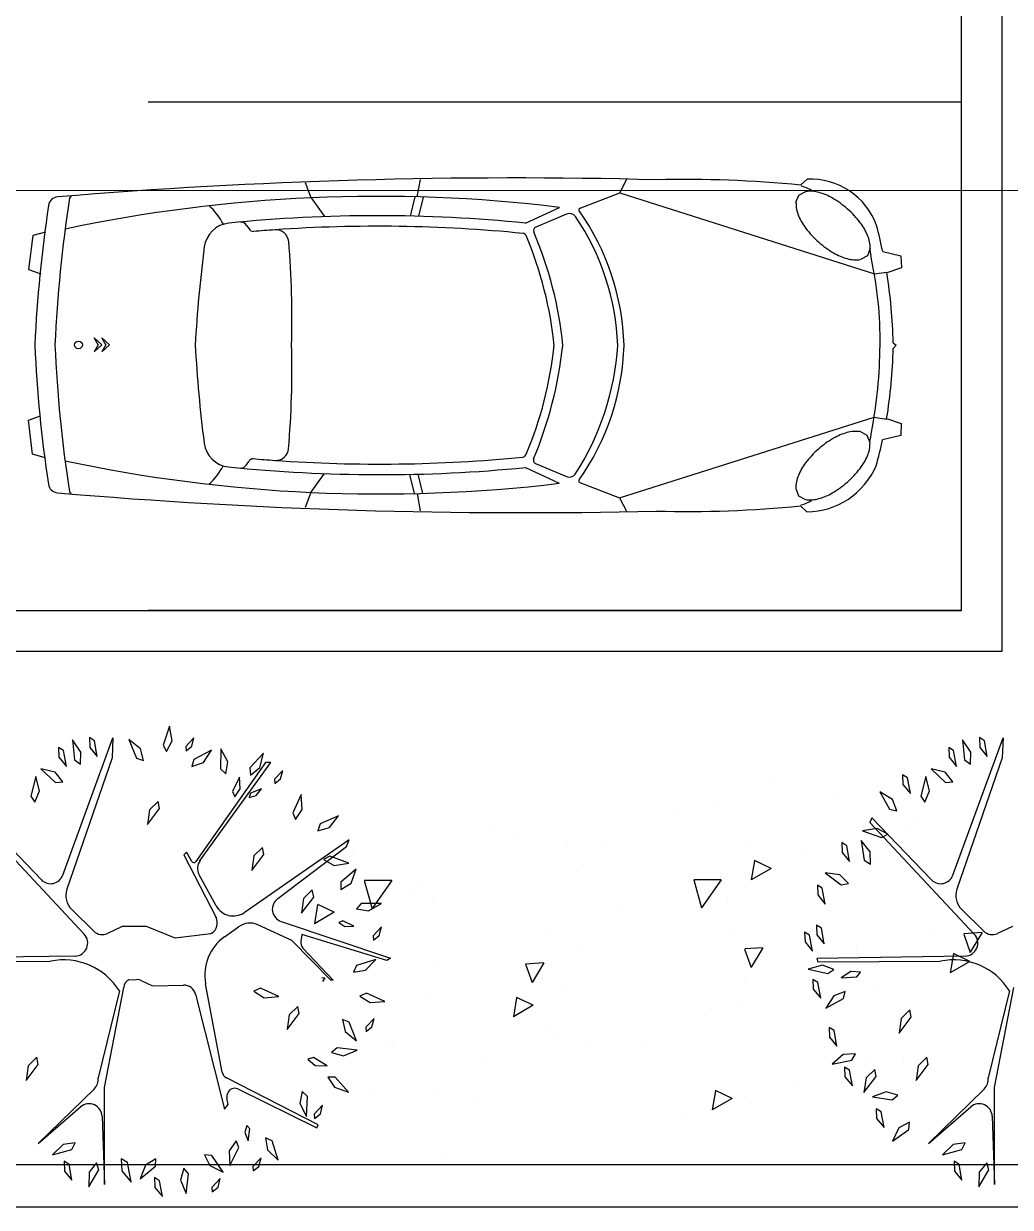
# Model space of a CAD drawing. Header units: inches. Extents: x -7543 to -822, y 102837 to 190349.
# Drawn here: x -837.08298 to -837.05872, y 102837.02408 to 102837.05319 of the extents above; entities that cross this region are included whole.
import ezdxf

# ---------------------------------------------------------------- set-up
doc = ezdxf.new("R2010")
doc.units = ezdxf.units.IN
doc.header["$MEASUREMENT"] = 0
doc.linetypes.add('DASHED2', pattern=[9.524999999999999, 6.35, -3.175])
doc.layers.get('0').update_dxf_attribs({"lineweight": 25})
for name, color, linetype, lineweight in [('ARABA', 7, 'Continuous', 25), ('ARSA', 7, 'Continuous', 30), ('BİTKİ', 96, 'Continuous', 25), ('ÇEKME MESAFESİ', 7, 'Continuous', 20)]:
    doc.layers.add(name, color=color, linetype=linetype, lineweight=lineweight)

msp = doc.modelspace()

# ---------------------------------------------------------------- linework, layer by layer
for p, q in [((-837.0499135978317, 102837.0251298809), (-837.0872595602032, 102837.0251244559)), ((-837.0499135978317, 102837.0251298809), (-837.0599172911761, 102837.0251284278)), ((-837.0489172911762, 102837.0240814308), (-837.0872595602032, 102837.0240892625)), ((-837.0489172911762, 102837.0240814308), (-837.0599172911761, 102837.0240836777))]:
    msp.add_line(p, q)
at = {"layer": 'ARABA'}
for p, q in [((-837.0759119929896, 102837.048905219), (-837.076051888043, 102837.0492742886)), ((-837.0733022680827, 102837.0489284015), (-837.0732218706495, 102837.0493523348)), ((-837.0683200817847, 102837.0490274853), (-837.0681458410411, 102837.0493657488)), ((-837.0638754555494, 102837.0492160127), (-837.0637121757256, 102837.0493620199)), ((-837.0692986422966, 102837.0486535155), (-837.0683200817847, 102837.0490274853)), ((-837.0683200817847, 102837.0490274853), (-837.0620599987573, 102837.0470342804)), ((-837.0639895896977, 102837.0487885953), (-837.0639200760517, 102837.0489689426)), ((-837.0639200760517, 102837.0489689426), (-837.0637496013023, 102837.0490600231)), ((-837.0759119929896, 102837.048905219), (-837.0755820996483, 102837.0484423323)), ((-837.0733662447001, 102837.0489300301), (-837.0734793388422, 102837.0484568589)), ((-837.0731610691828, 102837.0489244162), (-837.0732740299914, 102837.0484518029)), ((-837.0706379116253, 102837.0482841539), (-837.069806470413, 102837.0486706735)), ((-837.0696304616571, 102837.0485043607), (-837.0703882050187, 102837.0481850317)), ((-837.0774992088624, 102837.0482285602), (-837.0774375194642, 102837.0481442018)), ((-837.0827587380296, 102837.0479789535), (-837.082859739096, 102837.0471418303)), ((-837.0824471682985, 102837.0480650058), (-837.0827587380296, 102837.0479789535)), ((-837.0621649443242, 102837.0476589165), (-837.0622344579702, 102837.0474785692)), ((-837.0618572488236, 102837.0475891863), (-837.0614074537532, 102837.0474808204)), ((-837.0622344579702, 102837.0474785692), (-837.0624049327196, 102837.0473874887)), ((-837.0614074537532, 102837.0474808204), (-837.0613957699923, 102837.0471860523)), ((-837.082859739096, 102837.0471418303), (-837.0825627327656, 102837.0470359798)), ((-837.0620599987573, 102837.0470342804), (-837.061760364486, 102837.0470795753)), ((-837.0613957699923, 102837.0471860523), (-837.0617573571899, 102837.0470615179)), ((-837.0811485657019, 102837.0452879581), (-837.0812445456202, 102837.0451155465)), ((-837.0812445456202, 102837.0451155465), (-837.0810556466411, 102837.0452878773)), ((-837.0811485657019, 102837.0452879581), (-837.0812442453407, 102837.0454605366)), ((-837.0812442453407, 102837.0454605366), (-837.0810556466411, 102837.0452878773)), ((-837.080960128224, 102837.0452877941), (-837.0810561081422, 102837.0451153825)), ((-837.0810561081422, 102837.0451153825), (-837.0808672091631, 102837.0452877133)), ((-837.0810558078629, 102837.0454603726), (-837.0808672091631, 102837.0452877133)), ((-837.080960128224, 102837.0452877941), (-837.0810558078629, 102837.0454603726)), ((-837.0615276190999, 102837.0452809662), (-837.0616010220471, 102837.0452001475)), ((-837.0616008988046, 102837.0453417403), (-837.0615276190999, 102837.0452809662)), ((-837.0828629637214, 102837.0434370676), (-837.0825657735768, 102837.0435424009)), ((-837.0827634200713, 102837.0425997698), (-837.0828629637214, 102837.0434370676)), ((-837.0683266109863, 102837.0415261048), (-837.0620630676756, 102837.0435084092)), ((-837.0620630676756, 102837.0435084092), (-837.0617635127076, 102837.0434625927)), ((-837.0617604739818, 102837.0434806449), (-837.0613991041213, 102837.0433554813)), ((-837.0622383000416, 102837.0430644248), (-837.0624086159798, 102837.0431558019)), ((-837.0613991041213, 102837.0433554813), (-837.0614113009965, 102837.0430607339)), ((-837.0621691004493, 102837.0428839567), (-837.0622383000416, 102837.0430644248)), ((-837.0614113009965, 102837.0430607339), (-837.0618612840285, 102837.0429531512)), ((-837.0824520006119, 102837.0425131753), (-837.0827634200713, 102837.0425997698)), ((-837.0775043333881, 102837.0423410078), (-837.0774424972324, 102837.0424252586)), ((-837.0706431433247, 102837.04227347), (-837.069812376225, 102837.0418855037)), ((-837.0703932645447, 102837.0423721574), (-837.0696360782187, 102837.0420515098)), ((-837.0759182978471, 102837.0416615869), (-837.075587599213, 102837.0421238987)), ((-837.0733725966059, 102837.0416323443), (-837.0734848668808, 102837.0421057116)), ((-837.0731674116269, 102837.041637601), (-837.0732795495397, 102837.0421104102)), ((-837.0693045190093, 102837.0419017776), (-837.0683266109863, 102837.0415261048)), ((-837.0639957096015, 102837.041757456), (-837.0639265100092, 102837.0415769879)), ((-837.0759182978471, 102837.0416615869), (-837.0760588351643, 102837.0412927615)), ((-837.0733086172504, 102837.0416338615), (-837.0732289579216, 102837.0412097889)), ((-837.0683266109863, 102837.0415261048), (-837.0681529593553, 102837.0411875386)), ((-837.0639265100092, 102837.0415769879), (-837.0637561940708, 102837.0414856108)), ((-837.0637192942664, 102837.0411835494), (-837.0638823196737, 102837.0413298406))]:
    msp.add_line(p, q, dxfattribs=at)
msp.add_circle((-837.0816329649303, 102837.0452883798), 9.516933016280116e-05, dxfattribs=at)
for centre, radius, start, end in [((-837.0709249713964, 102836.9147166043), 0.1346778217065112, 88.50353499305353, 94.77868026440544), ((-837.0666844870356, 102837.0214827873), 0.02787512234649169, 84.21637331901054, 91.4893556722723), ((-837.0636287839136, 102837.0476384134), 0.001725622655817059, 19.98627647962871, 92.76993383345669), ((-837.0640408159941, 102837.048410096), 0.0008022095819433602, 54.69856617229077, 77.06730107819713), ((-837.0636411696496, 102837.0482592204), 0.0008081103728581736, 74.1475756032892, 97.71116324215902), ((-837.0638109053176, 102837.0476614754), 0.001429487338979481, 59.75736339783157, 74.1475756032892), ((-837.049848382436, 102837.0437758365), 0.03289348628269776, 171.3608213021042, 177.3610327960162), ((-837.0821239640193, 102837.0486796364), 0.0002475000000000178, 94.77868026440544, 171.3608213021042), ((-837.0493745068601, 102837.0438152367), 0.03287098628269776, 171.1130065765382, 177.4304974133528), ((-837.0742779278554, 102837.0118574609), 0.03708377749313329, 83.07458537809399, 101.9559321021721), ((-837.0818064158813, 102837.0488863956), 4.500000000000325e-05, 94.63665673820321, 171.1130065765382), ((-837.0794161364587, 102837.0475817454), 0.001504416704342197, 26.58009485086944, 48.53989165634116), ((-837.0631815354833, 102837.0487790684), 0.0008081103728582817, 179.3245205821742, 202.8881082095201), ((-837.064268716097, 102837.0468762224), 0.002338449916873962, 48.51784201597437, 59.75736339783157), ((-837.0742779278554, 102837.0118574609), 0.03660810952395879, 84.2935386139196, 95.73605670692321), ((-837.0695578797547, 102837.0483310098), 0.0001879325846120561, 38.51074873754852, 112.7190307254679), ((-837.0744671222802, 102837.0450366874), 0.006099458766035505, 2.256455821928206, 34.00642235299818), ((-837.0692825780682, 102837.0486114805), 4.500000000000325e-05, 110.9150178839952, 215.3016942081829), ((-837.0742136069599, 102837.0451198985), 0.005997035299229743, 1.539028687599499, 35.30169420818282), ((-837.0626090819186, 102837.0490207423), 0.001429487338978935, 202.8881082095201, 217.2783205349739), ((-837.064268716097, 102837.0468762224), 0.002338449916874447, 37.27832053497387, 48.51784201597437), ((-837.0778692957924, 102837.0476106486), 0.0006750000000000486, 95.73605670692321, 172.5952286297687), ((-837.0776382534837, 102837.0481512489), 0.0001590925837970269, 29.07485639411916, 96.20366724363184), ((-837.0773330228234, 102837.0481936514), 0.0001156062740481113, 205.3243128958744, 271.4351238625904), ((-837.0742779278554, 102837.0118574609), 0.03634879210177027, 93.9785436015358, 94.81675672724043), ((-837.0742779278554, 102837.0118574609), 0.03634879210177027, 84.35467574233797, 93.9785436015358), ((-837.0767780567195, 102837.0478044152), 0.0003150000000000227, 4.820345773922266, 93.9785436015358), ((-837.0703533004521, 102837.0481020759), 8.999999999999511e-05, 112.8194507872947, 203.0508813778281), ((-837.0618858179249, 102837.0495712894), 0.00233844991687442, 217.2783205349739, 228.5178420159744), ((-837.0635454521033, 102837.0474267695), 0.001429487338979377, 22.8881082095201, 37.27832053497387), ((-837.0772319445075, 102837.0443212694), 0.01571815980535179, 11.99973014166743, 14.39249525155368), ((-837.0993330076599, 102837.045902357), 0.02295000910663005, 358.4555999321449, 4.820345773922266), ((-837.0707111449951, 102837.047940394), 9.00000000000065e-05, 22.99705659258548, 84.35467574233797), ((-837.0791963268819, 102837.0443391624), 0.009307764416513006, 5.659434421265674, 22.99705659258548), ((-837.0791963268819, 102837.0443391624), 0.009520339965595407, 5.659434421265674, 23.05088137782804), ((-837.0618858179249, 102837.0495712894), 0.002338449916875222, 228.5178420159744, 239.7573633978316), ((-837.0629729985386, 102837.0476684434), 0.0008081103728582803, 359.3245205821742, 22.8881082095201), ((-837.0457058946769, 102837.0434306284), 0.0331088856808504, 172.5952286297687, 176.787754205311), ((-837.0623436287043, 102837.0487860364), 0.001429487338979481, 239.7573633978316, 254.1475756032892), ((-837.0659429779034, 102837.0469290544), 0.003839834011841622, 7.027806061070478, 10.74130295907051), ((-837.0625133643723, 102837.0481882914), 0.0008081103728581384, 254.1475756032892, 277.711163242159), ((-837.0712635159313, 102837.0454306015), 0.00934123979025764, 359.1344619670786, 12.16376163707331), ((-837.073353773567, 102837.0451395173), 0.01175461438551221, 0.9857490633661142, 9.410706321336349), ((-837.0498457975623, 102837.0467455902), 0.03289348628269776, 182.5392269054626, 188.5394383290104), ((-837.0493719912922, 102837.0467053652), 0.03287098628269776, 182.4697622578816, 188.7872531546015), ((-837.0457027151422, 102837.0470835865), 0.0331088856808504, 183.1125054543978, 187.3050309513553), ((-837.0993340496518, 102837.0447052156), 0.02295000910663005, 355.0799136869774, 1.444659704392937), ((-837.0791946781775, 102837.046233354), 0.009307764416513006, 336.9032027476644, 354.2408254480313), ((-837.0798214590682, 102837.0463949243), 0.01016064157060423, 337.4012124288224, 353.6889910388043), ((-837.0749932156954, 102837.0457010262), 0.006634397414581841, 327.2035046582994, 356.3341359463209), ((-837.0742133249097, 102837.0454439452), 0.005997035299229743, 324.5985654509029, 358.3612311148661), ((-837.0734749681108, 102837.0453495349), 0.01155178216233349, 348.9929385439102, 359.7021992430366), ((-837.0733535269718, 102837.0454228297), 0.01175461438551221, 350.4895530142929, 358.914510284563), ((-837.0625184415046, 102837.0423551892), 0.0008081103728581736, 82.18909630289032, 105.7526838493871), ((-837.0659458577611, 102837.0436203945), 0.003839834011841622, 349.1589564557189, 352.8724532744553), ((-837.0778733440977, 102837.0429595626), 0.0006750000000000486, 187.3050309513553, 264.164202807315), ((-837.0618933035292, 102837.0409711008), 0.002338449916873962, 120.1428961799498, 131.382417620058), ((-837.0623497466476, 102837.0417571495), 0.001429487338979481, 105.7526838493871, 120.1428961799498), ((-837.0629771700237, 102837.0428758365), 0.0008081103728582942, 337.0121513966113, 0.5757391073838146), ((-837.0733535269718, 102837.0454228297), 0.01175461438551208, 344.6837771167926, 347.8716182100825), ((-837.0767824439869, 102837.0427638967), 0.0003150000000000227, 265.9217159262098, 355.0799136869774), ((-837.0707157781667, 102837.0426173569), 9.00000000000065e-05, 275.5455837948831, 336.9032027476644), ((-837.0618933035292, 102837.0409711008), 0.002338449916875539, 131.382417620058, 142.6219391879397), ((-837.0635492020156, 102837.0431185065), 0.001429487338978935, 322.6219391879397, 337.0121513966113), ((-837.074219742499, 102837.0787064444), 0.03708377749313329, 257.944327371003, 276.8256741435233), ((-837.0794201321056, 102837.0429911585), 0.001504416704342197, 311.3603679708011, 333.3201649047136), ((-837.074219742499, 102837.0787064444), 0.03660810952395879, 264.164202807315, 275.6067209276572), ((-837.0776432432151, 102837.042418561), 0.0001590925837970269, 263.6965922636335, 330.8254031226618), ((-837.0773380868318, 102837.0423756272), 0.0001156062740481113, 88.46513567104834, 154.5759464327469), ((-837.074219742499, 102837.0787064444), 0.03634879210177027, 265.0835028175742, 265.9217159262098), ((-837.074219742499, 102837.0787064444), 0.03634879210177027, 265.9217159262098, 275.5455837948831), ((-837.0703582156214, 102837.0424550523), 8.999999999998302e-05, 156.8493783125134, 247.0808087944125), ((-837.0626156080352, 102837.0415229062), 0.001429487338978935, 142.6219391879397, 157.0121513966112), ((-837.0637441502481, 102837.0430662328), 0.00188284750703903, 270.7563991308401, 336.5810888020508), ((-837.0695631946573, 102837.042224734), 0.0001879325846121472, 247.1812287715399, 321.3895105218048), ((-837.0631876400271, 102837.0417655762), 0.0008081103728580048, 157.0121513966112, 180.5757391073838), ((-837.0642715065215, 102837.0436703119), 0.002338449916875351, 311.382417620058, 322.6219391879397), ((-837.0821298667704, 102837.041897983), 0.0002475000000000178, 188.5394383290104, 265.1215792655791), ((-837.0692883816307, 102837.0419437846), 4.500000000000325e-05, 144.598565450903, 248.9852416381397), ((-837.0642715065215, 102837.0436703119), 0.002338449916874106, 300.1428961799498, 311.382417620058), ((-837.0706976884428, 102837.1758413169), 0.1346778217065112, 265.1215792655791, 271.3967245374482), ((-837.0818126790397, 102837.0416906714), 4.500000000000325e-05, 188.7872531546015, 265.2636027946239), ((-837.0640462769292, 102837.0421360439), 0.0008022095819433602, 282.8329585001655, 305.2016934609207), ((-837.0636463685462, 102837.0422862235), 0.0008081103728581736, 262.1890963028903, 285.7526838493871), ((-837.0638150634032, 102837.0428842632), 0.00142948733897937, 285.7526838493871, 300.1428961799498), ((-837.0666430689407, 102837.0690679138), 0.02787512234649394, 268.4109038553098, 275.6838862044239)]:
    msp.add_arc(centre, radius, start, end, dxfattribs=at)
at = {"layer": 'ARSA', "color": 40}
for p, q in [((-837.0589172911762, 102837.0377580246), (-837.0589172911762, 102837.213868659)), ((-837.0599172911761, 102837.0387580246), (-837.0599172911761, 102837.212868659)), ((-837.0599172911761, 102837.0512580246), (-837.0799172911762, 102837.0512580246)), ((-837.0872595602032, 102837.0387580246), (-837.0599172911761, 102837.0387580246)), ((-837.0599172911761, 102837.0387580246), (-837.0799172911762, 102837.0387580246)), ((-837.0862595602032, 102837.0377580246), (-837.0589172911762, 102837.0377580246))]:
    msp.add_line(p, q, dxfattribs=at)
at = {"layer": 'BİTKİ', "color": 11}
for p, q in [((-837.0820197083436, 102837.0322509969), (-837.080785747034, 102837.0356293406)), ((-837.080785747034, 102837.0356293406), (-837.0808048684262, 102837.0351323768)), ((-837.0601326585786, 102837.0322509969), (-837.058898697269, 102837.0356293406)), ((-837.058898697269, 102837.0356293406), (-837.0589178186611, 102837.0351323768)), ((-837.0808048684262, 102837.0351323768), (-837.0819184238865, 102837.0319013026)), ((-837.077037949525, 102837.0350176927), (-837.0787508944013, 102837.0325816676)), ((-837.0786534186668, 102837.0325939946), (-837.07690409978, 102837.0350176927)), ((-837.07690409978, 102837.0350176927), (-837.077037949525, 102837.0350176927)), ((-837.0589178186611, 102837.0351323768), (-837.0600313741213, 102837.0319013026)), ((-837.0840591817457, 102837.0335465369), (-837.081494594618, 102837.0307996239)), ((-837.0825447458483, 102837.0321315248), (-837.0840146401735, 102837.0336578477)), ((-837.0621275904084, 102837.0336578477), (-837.0621721319806, 102837.0335465369)), ((-837.0621721319806, 102837.0335465369), (-837.059607544853, 102837.0307996239)), ((-837.0606576960831, 102837.0321315248), (-837.0621275904084, 102837.0336578477)), ((-837.0749756017235, 102837.0331163598), (-837.0775606796537, 102837.0313271982)), ((-837.076732751328, 102837.0316722047), (-837.0750457889692, 102837.0329573758)), ((-837.0750457889692, 102837.0329573758), (-837.0749756017235, 102837.0331163598)), ((-837.0789751304512, 102837.0328181827), (-837.079041943422, 102837.0327513964)), ((-837.079041943422, 102837.0327513964), (-837.0782512938837, 102837.0312092652)), ((-837.078848885975, 102837.0325887366), (-837.0789751304512, 102837.0328181827)), ((-837.0782470473428, 102837.0314949102), (-837.0786683427636, 102837.0322606039)), ((-837.0812566835568, 102837.0308725354), (-837.0817997977276, 102837.0314033909)), ((-837.0593696337918, 102837.0308725354), (-837.0599127479625, 102837.0314033909)), ((-837.0805562903284, 102837.0309846409), (-837.0809215841815, 102837.030815106)), ((-837.0799635262422, 102837.0309846409), (-837.0805562903284, 102837.0309846409)), ((-837.079256033803, 102837.030697931), (-837.0799635262422, 102837.0309846409)), ((-837.0780444963756, 102837.0307327828), (-837.0776971059302, 102837.0309815706)), ((-837.0763878212622, 102837.0306405893), (-837.0772270486893, 102837.0310316384)), ((-837.0766473433625, 102837.031107666), (-837.0739589520235, 102837.0302104121)), ((-837.0586692405633, 102837.0309846409), (-837.0590345344165, 102837.030815106)), ((-837.078375678957, 102837.0308079328), (-837.079256033803, 102837.030697931)), ((-837.0783530317829, 102837.0308228407), (-837.078375678957, 102837.0308079328)), ((-837.0754317507253, 102837.0296657758), (-837.0763878212622, 102837.0306405893)), ((-837.0761392431644, 102837.0307935011), (-837.0761641606323, 102837.0306191463)), ((-837.0740545589842, 102837.03015307), (-837.0761392431644, 102837.0307935011)), ((-837.0761132060843, 102837.0304570607), (-837.0753743865489, 102837.0296657758)), ((-837.0817173988825, 102837.0302587889), (-837.0853605653023, 102837.0302040601)), ((-837.0853382951286, 102837.0301150111), (-837.0823219227226, 102837.0301324412)), ((-837.0739589520235, 102837.0302104121), (-837.0740545589842, 102837.03015307)), ((-837.0598303491173, 102837.0302587889), (-837.0634735155371, 102837.0302040601)), ((-837.0634735155371, 102837.0302040601), (-837.0634512453635, 102837.0301150111)), ((-837.0634512453635, 102837.0301150111), (-837.0604348729576, 102837.0301324412)), ((-837.0809960828126, 102837.0270280448), (-837.0805187336966, 102837.0294861577)), ((-837.0802474463983, 102837.0296681633), (-837.0803923962136, 102837.0296743507)), ((-837.0800947018389, 102837.0296630717), (-837.079810555105, 102837.0295319777)), ((-837.079810555105, 102837.0295319777), (-837.079050664955, 102837.0295463097)), ((-837.0781003059826, 102837.0274064911), (-837.078507334148, 102837.0295811428)), ((-837.0753743865489, 102837.0296657758), (-837.0754317507253, 102837.0296657758)), ((-837.0591090330474, 102837.0270280448), (-837.0586316839315, 102837.0294861577)), ((-837.0806277719062, 102837.0294022495), (-837.0811526013383, 102837.0272653835)), ((-837.0787549702441, 102837.0293205951), (-837.07803975376, 102837.0264957152)), ((-837.058740722141, 102837.0294022495), (-837.0592655515732, 102837.0272653835)), ((-837.0757376929995, 102837.0261105737), (-837.0779966232913, 102837.0272675924)), ((-837.0812463220578, 102837.0269911402), (-837.0826214034694, 102837.0256518377)), ((-837.0809960828126, 102837.0246387961), (-837.0809960828126, 102837.0270280448)), ((-837.0777015638715, 102837.0269883315), (-837.0757759357838, 102837.0260341177)), ((-837.0593592722928, 102837.0269911402), (-837.0607343537042, 102837.0256518377)), ((-837.0591090330474, 102837.0246387961), (-837.0591090330474, 102837.0270280448)), ((-837.0826214034694, 102837.0256518377), (-837.0815804602618, 102837.0265510688)), ((-837.07803975376, 102837.0264957152), (-837.0779506706156, 102837.026607026)), ((-837.0779506706156, 102837.026607026), (-837.0779822735965, 102837.026775873)), ((-837.0607343537042, 102837.0256518377), (-837.0596934104967, 102837.0265510688)), ((-837.0810507455186, 102837.0263190134), (-837.0809960828126, 102837.0246387961)), ((-837.0591636957536, 102837.0263190134), (-837.0591090330474, 102837.0246387961)), ((-837.0757759357838, 102837.0260341177), (-837.0757376929995, 102837.0261105737))]:
    msp.add_line(p, q, dxfattribs=at)
at = {"layer": 'BİTKİ'}
for p, q in [((-837.0645303676523, 102837.0344972424), (-837.0645303676523, 102837.0344972424)), ((-837.0629609735059, 102837.0341780842), (-837.0629609735059, 102837.0341780842)), ((-837.0659693408568, 102837.0340727961), (-837.0659693408568, 102837.0340727961)), ((-837.0669423288948, 102837.0337233485), (-837.0669423288948, 102837.0337233485)), ((-837.061013845583, 102837.0336411082), (-837.061013845583, 102837.0336411082)), ((-837.0714187483659, 102837.0333610338), (-837.0714187483659, 102837.0333610338)), ((-837.0709236842838, 102837.0332686129), (-837.0709236842838, 102837.0332686129)), ((-837.0612423315362, 102837.0334284878), (-837.0612423315362, 102837.0334284878)), ((-837.0696370919711, 102837.0330100899), (-837.0696370919711, 102837.0330100899)), ((-837.068734572894, 102837.0330762186), (-837.068734572894, 102837.0330762186)), ((-837.0652236869252, 102837.0329737521), (-837.0652236869252, 102837.0329737521)), ((-837.0749050396728, 102837.0328138772), (-837.0749050396728, 102837.0328138772)), ((-837.0637617815548, 102837.0328305078), (-837.0637617815548, 102837.0328305078)), ((-837.0619496248268, 102837.0327119944), (-837.0619496248268, 102837.0327119944)), ((-837.069205042314, 102837.0325190164), (-837.069205042314, 102837.0325190164)), ((-837.0650107148792, 102837.0326051271), (-837.0650905485189, 102837.0321337888)), ((-837.0646020646906, 102837.0324173482), (-837.0650895213778, 102837.0321366487)), ((-837.0646020640544, 102837.0324173491), (-837.0650096874674, 102837.0326079879)), ((-837.0746041353628, 102837.032116161), (-837.0744116501849, 102837.0314254012)), ((-837.0739279553145, 102837.0321197359), (-837.0746029538469, 102837.0321183283)), ((-837.0739279554443, 102837.0321197348), (-837.0744104682593, 102837.0314275676)), ((-837.0665041533002, 102837.0321330465), (-837.0663116681222, 102837.0314422867)), ((-837.0658279729253, 102837.0321366265), (-837.0665029714577, 102837.032135219)), ((-837.0658279730551, 102837.0321366255), (-837.0663104858702, 102837.0314444583)), ((-837.0612931455373, 102837.032349309), (-837.0612931455373, 102837.032349309)), ((-837.0760010395021, 102837.0320093259), (-837.0760010395021, 102837.0320093259)), ((-837.0733978815133, 102837.0318495633), (-837.0733978815133, 102837.0318495633)), ((-837.073186397703, 102837.0320642808), (-837.073186397703, 102837.0320642808)), ((-837.0757516768253, 102837.0315244068), (-837.0758315104652, 102837.0310530685)), ((-837.0753430252586, 102837.0313366204), (-837.0757506486716, 102837.0315272592)), ((-837.0729387781356, 102837.0316551949), (-837.0729387781356, 102837.0316551949)), ((-837.0656716483574, 102837.0315922262), (-837.0656716483574, 102837.0315922262)), ((-837.0753430258917, 102837.0313366195), (-837.0758304825788, 102837.0310559199)), ((-837.068344072691, 102837.0314787999), (-837.068344072691, 102837.0314787999)), ((-837.0701604439813, 102837.0309429974), (-837.0701604439813, 102837.0309429974)), ((-837.065497350779, 102837.0309282852), (-837.065497350779, 102837.0309282852)), ((-837.0606871058799, 102837.030948274), (-837.0606871058799, 102837.030948274)), ((-837.059262069886, 102837.0310016673), (-837.059262069886, 102837.0310016673)), ((-837.0598649022107, 102837.0308020389), (-837.0597062169627, 102837.030351093)), ((-837.0594149466162, 102837.0308357942), (-837.059863885612, 102837.0308049109)), ((-837.0594149460082, 102837.0308357932), (-837.059705199399, 102837.0303539642)), ((-837.0693393994716, 102837.0305295201), (-837.0693393994716, 102837.0305295201)), ((-837.0652521704106, 102837.0304314436), (-837.0650934851626, 102837.0299804977)), ((-837.0648022145651, 102837.0304651947), (-837.0652511535609, 102837.0304343114)), ((-837.0648022139573, 102837.0304651937), (-837.0650924673479, 102837.0299833646)), ((-837.0625034771701, 102837.0304124714), (-837.0625034771701, 102837.0304124714)), ((-837.0729083799531, 102837.030132397), (-837.0729083799531, 102837.030132397)), ((-837.0706394386106, 102837.0300608482), (-837.0704807533625, 102837.0296099024)), ((-837.070189482514, 102837.0300945951), (-837.0706384215098, 102837.0300637118)), ((-837.0701894819063, 102837.0300945941), (-837.0704797352969, 102837.0296127651)), ((-837.0616519323273, 102837.0302314245), (-837.0616519323273, 102837.0302314245)), ((-837.0601192357583, 102837.0303174576), (-837.0601990693981, 102837.0298461194)), ((-837.0597105837352, 102837.0301296826), (-837.0601980404223, 102837.0298489831)), ((-837.0597105830982, 102837.0301296835), (-837.0601182065112, 102837.0303203223)), ((-837.0755767504629, 102837.0297239955), (-837.0756456705467, 102837.0297192544)), ((-837.0755767498551, 102837.0297239945), (-837.075631996423, 102837.0296322836)), ((-837.0697015560205, 102837.0295072615), (-837.0697015560205, 102837.0295072615)), ((-837.0652514131419, 102837.0296018711), (-837.0652514131419, 102837.0296018711)), ((-837.0634662751276, 102837.0295806436), (-837.0634662751276, 102837.0295806436)), ((-837.0731001890139, 102837.0293689934), (-837.0731001890139, 102837.0293689934)), ((-837.0708601977045, 102837.0292367373), (-837.0709400313442, 102837.028765399)), ((-837.0704515443024, 102837.0290489547), (-837.0708591677154, 102837.0292395935)), ((-837.0620898645593, 102837.0294156873), (-837.0620898645593, 102837.0294156873)), ((-837.0704515449363, 102837.0290489538), (-837.0709390016234, 102837.0287682543)), ((-837.0660712199483, 102837.0289609516), (-837.0660712199483, 102837.0289609516)), ((-837.0653739558578, 102837.0291116564), (-837.0653739558578, 102837.0291116564)), ((-837.0700525753373, 102837.028506216), (-837.0700525753373, 102837.028506216)), ((-837.0740339307263, 102837.0280514803), (-837.0740339307263, 102837.0280514803)), ((-837.0739057612622, 102837.0280862377), (-837.0739057612622, 102837.0280862377)), ((-837.0698337042782, 102837.0282501632), (-837.0698337042782, 102837.0282501632)), ((-837.0690417069721, 102837.0280489502), (-837.0690417069721, 102837.0280489502)), ((-837.0676704803692, 102837.0281596198), (-837.0676704803692, 102837.0281596198)), ((-837.0716500755684, 102837.0277143606), (-837.0716500755684, 102837.0277143606)), ((-837.0621767374671, 102837.0277196372), (-837.0621767374671, 102837.0277196372)), ((-837.0613542398278, 102837.0277508547), (-837.0613542398278, 102837.0277508547)), ((-837.0639931087572, 102837.0271838346), (-837.0639931087572, 102837.0271838346)), ((-837.0743980115402, 102837.0269037603), (-837.0743980115402, 102837.0269037603)), ((-837.0728024965143, 102837.0268884236), (-837.0728024965143, 102837.0268884236)), ((-837.0659687185836, 102837.0269490678), (-837.0660485522233, 102837.0264777296)), ((-837.0655600633463, 102837.0267612891), (-837.0659676867593, 102837.0269519279)), ((-837.0718746856109, 102837.0267385961), (-837.0718746856109, 102837.0267385961)), ((-837.0655600639808, 102837.0267612882), (-837.066047520668, 102837.0264805887)), ((-837.0650762633584, 102837.0266310865), (-837.0650762633584, 102837.0266310865)), ((-837.066741044729, 102837.0263732343), (-837.066741044729, 102837.0263732343)), ((-837.0726531231696, 102837.0252580039), (-837.0726531231696, 102837.0252580039))]:
    msp.add_line(p, q, dxfattribs=at)
at = {"layer": 'BİTKİ', "color": 3}
for points in [[(-837.0794650903891, 102837.0352892881), (-837.0793314652352, 102837.0355564345), (-837.0793982775797, 102837.0359126301), (-837.0795541735151, 102837.0354451234)], [(-837.0815866066847, 102837.0349783509), (-837.0815731922786, 102837.0352767515), (-837.0817791061938, 102837.0355749774), (-837.0817313721118, 102837.0350844801)], [(-837.0813649153225, 102837.0356312495), (-837.0813556659319, 102837.0353924669), (-837.0811715789536, 102837.0351684824), (-837.0812424147623, 102837.0355563181)], [(-837.0800343691353, 102837.035069911), (-837.0801102860817, 102837.0353588046), (-837.0803955599221, 102837.0355823176), (-837.080204143181, 102837.0351281968)], [(-837.078988618888, 102837.035306787), (-837.0788478414402, 102837.0354177012), (-837.0787931445058, 102837.035628154), (-837.0789971848433, 102837.0354141462)], [(-837.0596995569197, 102837.0349783509), (-837.0596861425134, 102837.0352767515), (-837.0598920564287, 102837.0355749774), (-837.0598443223467, 102837.0350844801)], [(-837.0594778655575, 102837.0356312495), (-837.0594686161668, 102837.0353924669), (-837.0592845291884, 102837.0351684824), (-837.0593553649973, 102837.0355563181)], [(-837.0821221246832, 102837.035386365), (-837.0821128752925, 102837.0351475824), (-837.0819287883141, 102837.0349235979), (-837.081999624123, 102837.0353114336)], [(-837.0788442380091, 102837.0349212024), (-837.0785622666742, 102837.0350197675), (-837.0783620561889, 102837.0353218518), (-837.0787995852729, 102837.0350950604)], [(-837.0780098099486, 102837.0347415805), (-837.0779616599118, 102837.0350363762), (-837.0781313596351, 102837.0353565968), (-837.0781411993048, 102837.0348638806)], [(-837.0602350749182, 102837.035386365), (-837.0602258255275, 102837.0351475824), (-837.0600417385491, 102837.0349235979), (-837.0601125743578, 102837.0353114336)], [(-837.0774005192584, 102837.0347104449), (-837.0771697883597, 102837.0349001451), (-837.0770859466721, 102837.035252721), (-837.0774185168015, 102837.034889041)], [(-837.0820174400201, 102837.0345463934), (-837.0822042972197, 102837.0347794327), (-837.0825558187387, 102837.0348675906), (-837.0821962432804, 102837.0345305868)], [(-837.076806074397, 102837.0345053474), (-837.0766652969492, 102837.0346162616), (-837.0766106000148, 102837.0348267143), (-837.0768146403523, 102837.0346127065)], [(-837.0613708889591, 102837.0347184987), (-837.0613616395685, 102837.0344797161), (-837.0611775525902, 102837.0342557316), (-837.0612483883989, 102837.0346435674)], [(-837.0601303902549, 102837.0345463934), (-837.0603172474547, 102837.0347794327), (-837.0606687689735, 102837.0348675906), (-837.0603091935152, 102837.0345305868)], [(-837.0827092664416, 102837.034046483), (-837.082593838896, 102837.0343219815), (-837.0826843643538, 102837.0346729007), (-837.0828085895696, 102837.0341960002)], [(-837.0777873158157, 102837.0341745221), (-837.0776544458686, 102837.0343731379), (-837.0776717205616, 102837.0346625488), (-837.0778423773194, 102837.0343071468)], [(-837.0608222166766, 102837.034046483), (-837.0607067891308, 102837.0343219815), (-837.0607973145887, 102837.0346729007), (-837.0609215398046, 102837.0341960002)], [(-837.0774399307106, 102837.0341622903), (-837.0772662112521, 102837.0342063561), (-837.077130644276, 102837.034376367), (-837.0774040891973, 102837.0342638519)], [(-837.0762938271357, 102837.0336181733), (-837.0761299356946, 102837.0338678982), (-837.0761547186769, 102837.0342294573), (-837.0763641133891, 102837.0337833408)], [(-837.0615111889392, 102837.0338313972), (-837.0616203047535, 102837.0341094559), (-837.0619297158529, 102837.034298146), (-837.0616866054099, 102837.0338694697)], [(-837.0796736544934, 102837.0340646708), (-837.0798858852279, 102837.033854478), (-837.0799368161809, 102837.0334956671), (-837.0796392444145, 102837.0338884993)], [(-837.0757498763971, 102837.0333419087), (-837.0754619352222, 102837.0334213617), (-837.0752419364919, 102837.0337093543), (-837.0756936764185, 102837.0335123845)], [(-837.061729081866, 102837.0332615487), (-837.0619945700117, 102837.033398439), (-837.062351557945, 102837.0333359986), (-837.0618859976328, 102837.0331743828)], [(-837.062863036434, 102837.0330488332), (-837.0628537870433, 102837.0328100506), (-837.0626697000649, 102837.0325860661), (-837.0627405358737, 102837.0329739018)], [(-837.0621577648726, 102837.0325234667), (-837.0621643718683, 102837.0328220956), (-837.0623898027152, 102837.0331058563), (-837.0623093151603, 102837.032619659)], [(-837.0771072871843, 102837.0329311348), (-837.0773195179187, 102837.032720942), (-837.0773704488718, 102837.0323621312), (-837.0770728771053, 102837.0327549633)], [(-837.0756079860008, 102837.0326342281), (-837.0753460622459, 102837.0324906354), (-837.0749876028611, 102837.0325439839), (-837.075448905848, 102837.0327173783)], [(-837.0751831297142, 102837.0318939367), (-837.0749318351878, 102837.032055411), (-837.0748074162265, 102837.0323957918), (-837.0751801597331, 102837.0320734127)], [(-837.0626996890485, 102837.0320467457), (-837.0629124679676, 102837.0322563836), (-837.0632718762612, 102837.0323029117), (-837.0628754254615, 102837.0320101784)], [(-837.0758837863876, 102837.0318870886), (-837.0760960171222, 102837.0316768958), (-837.0761469480751, 102837.0313180849), (-837.0758493763086, 102837.031710917)], [(-837.0634643493942, 102837.0320025094), (-837.0634551000036, 102837.0317637268), (-837.0632710130252, 102837.0315397423), (-837.0633418488339, 102837.031927578)], [(-837.0747985729515, 102837.0314203116), (-837.0745032091454, 102837.0313757794), (-837.0741850931516, 102837.0315493922), (-837.0746778929382, 102837.0315531905)], [(-837.0752323026206, 102837.031082813), (-837.0750833143446, 102837.0309832001), (-837.074866259615, 102837.0309962137), (-837.075132845021, 102837.0311241355)], [(-837.0743785508446, 102837.0306539851), (-837.0742377733968, 102837.0307648993), (-837.0741830764623, 102837.030975352), (-837.0743871167998, 102837.0307613442)], [(-837.0634866206407, 102837.0310229721), (-837.06347737125, 102837.0307841895), (-837.0632932842716, 102837.030560205), (-837.0633641200805, 102837.0309480407)], [(-837.06377614173, 102837.0308448744), (-837.0637668923393, 102837.0306060919), (-837.063582805361, 102837.0303821074), (-837.0636536411698, 102837.0307699431)], [(-837.0748697673587, 102837.0298670068), (-837.0745745208536, 102837.0299123102), (-837.0743224131172, 102837.0301726578), (-837.0747940546797, 102837.0300297583)], [(-837.0630595547813, 102837.0299329789), (-837.0633392053973, 102837.0300379477), (-837.0636864659258, 102837.0299342687), (-837.0632052247142, 102837.0298280946)], [(-837.062402033702, 102837.0298659647), (-837.0626404750009, 102837.0298817256), (-837.0628824748449, 102837.0297220598), (-837.062489359347, 102837.0297519677)], [(-837.0773230080881, 102837.0293953502), (-837.0770712927363, 102837.0292345326), (-837.0767100646242, 102837.0292637464), (-837.0771587147107, 102837.029467656)], [(-837.0635757037667, 102837.0296872395), (-837.063566454376, 102837.029448457), (-837.0633823673976, 102837.0292244725), (-837.0634532032064, 102837.0296123082)], [(-837.0747110979298, 102837.0292779155), (-837.0744593825779, 102837.0291170979), (-837.0740981544659, 102837.0291463117), (-837.0745468045524, 102837.0293502213)], [(-837.0627818736874, 102837.0293897499), (-837.063061249229, 102837.0292840512), (-837.0632537184931, 102837.0289769767), (-837.0628220939261, 102837.0292148134)], [(-837.0762418844653, 102837.0290234191), (-837.0764541151998, 102837.0288132263), (-837.0765050461528, 102837.0284544154), (-837.0762074743863, 102837.0288472476)], [(-837.0611885339086, 102837.0289339294), (-837.0614007646432, 102837.0287237366), (-837.0614516955961, 102837.0283649257), (-837.0611541238297, 102837.0287577579)], [(-837.075142063896, 102837.0286989396), (-837.075073512829, 102837.0284082101), (-837.0747940110234, 102837.0281775199), (-837.0749738258339, 102837.0286363584)], [(-837.0745567175614, 102837.0284055021), (-837.0744159401137, 102837.0285164163), (-837.0743612431793, 102837.028726869), (-837.0745652835168, 102837.0285128613)], [(-837.0631748283048, 102837.0285073423), (-837.0631655789142, 102837.0282685598), (-837.0629814919358, 102837.0280445752), (-837.0630523277446, 102837.028432411)], [(-837.0754079232671, 102837.0278878582), (-837.0751197755864, 102837.0278091574), (-837.074783570793, 102837.0279444553), (-837.0752725593004, 102837.028005744)], [(-837.0826578029706, 102837.0277705639), (-837.0828700337051, 102837.0275603711), (-837.0829209646581, 102837.0272015602), (-837.0826233928917, 102837.0275943924)], [(-837.0759951323143, 102837.0277258567), (-837.0758114932476, 102837.0275729536), (-837.0755218620748, 102837.027559882), (-837.0758574786091, 102837.0277667535)], [(-837.0625285620832, 102837.0278555863), (-837.0628267302639, 102837.0278377359), (-837.0631017985273, 102837.0276017769), (-837.0626189778812, 102837.0277005204)], [(-837.0607707532056, 102837.0277705639), (-837.06098298394, 102837.0275603711), (-837.0610339148931, 102837.0272015602), (-837.0607363431266, 102837.0275943924)], [(-837.0627962236244, 102837.027527805), (-837.0627869742339, 102837.0272890225), (-837.0626028872555, 102837.027065038), (-837.0626737230642, 102837.0274528737)], [(-837.0620539366276, 102837.027472265), (-837.0622661673622, 102837.0272620722), (-837.0623170983151, 102837.0269032613), (-837.0620195265487, 102837.0272960935)], [(-837.0755025765578, 102837.0272851598), (-837.0753380335311, 102837.0270358638), (-837.0749961529232, 102837.0269156272), (-837.0753230776338, 102837.0272843904)], [(-837.0761317742565, 102837.0269315287), (-837.0761874000893, 102837.0266380519), (-837.0760258926111, 102837.0263136223), (-837.076003535218, 102837.0268059293)], [(-837.0614844492356, 102837.0268364833), (-837.0617705039185, 102837.0269224811), (-837.0621100383293, 102837.0267957705), (-837.0616227652006, 102837.0267220755)], [(-837.0758261567564, 102837.0262683299), (-837.0756853793087, 102837.0263792441), (-837.0756306823741, 102837.0265896968), (-837.0758347227118, 102837.0263756891)], [(-837.0620167434823, 102837.0265037435), (-837.0620074940916, 102837.026264961), (-837.0618234071133, 102837.0260409764), (-837.0618942429221, 102837.0264288122)], [(-837.0774911650797, 102837.026094819), (-837.0775398627089, 102837.0259223406), (-837.077460412443, 102837.0257199307), (-837.0774211309474, 102837.0260129985)], [(-837.0611985244157, 102837.0261737679), (-837.0614636541737, 102837.0260361848), (-837.0616189683706, 102837.0257087452), (-837.061218052366, 102837.0259953327)], [(-837.0777547904233, 102837.02571947), (-837.0779249749443, 102837.0254739906), (-837.0779093879037, 102837.0251119185), (-837.0776887241032, 102837.0255525698)], [(-837.0770361549905, 102837.0257866104), (-837.0769872352732, 102837.0254919415), (-837.0767238164323, 102837.0252430445), (-837.0768724875145, 102837.0257128987)], [(-837.0817172230991, 102837.0256674499), (-837.0820135255094, 102837.0256296639), (-837.0822721677831, 102837.0253758069), (-837.0817970471674, 102837.025506675)], [(-837.0598301733339, 102837.0256674499), (-837.0601264757443, 102837.0256296639), (-837.0603851180181, 102837.0253758069), (-837.0599099974023, 102837.025506675)], [(-837.0819884995293, 102837.0252125352), (-837.0819792501386, 102837.0249737526), (-837.0817951631602, 102837.0247497681), (-837.0818659989691, 102837.0251376039)], [(-837.0811864671394, 102837.0251783254), (-837.0813727151312, 102837.024944799), (-837.0813814200255, 102837.024582496), (-837.081131730682, 102837.025007374)], [(-837.0805840174501, 102837.0252745488), (-837.0805698238306, 102837.0249761842), (-837.0803372548587, 102837.0246982438), (-837.0804300716643, 102837.0251822387)], [(-837.0797304781568, 102837.0252723395), (-837.079985794916, 102837.0251173031), (-837.0801188234539, 102837.024780194), (-837.0797380080219, 102837.0250929969)], [(-837.0785354359944, 102837.0253743227), (-837.078401113656, 102837.0251075261), (-837.0780756027829, 102837.0249482092), (-837.0783572536292, 102837.0253526086)], [(-837.0773405750127, 102837.0249771216), (-837.077199797565, 102837.0250880358), (-837.0771451006306, 102837.0252984885), (-837.0773491409681, 102837.0250844808)], [(-837.0601014497641, 102837.0252125352), (-837.0600922003736, 102837.0249737526), (-837.0599081133952, 102837.0247497681), (-837.0599789492039, 102837.0251376039)], [(-837.0592994173743, 102837.0251783254), (-837.0594856653661, 102837.024944799), (-837.0594943702605, 102837.024582496), (-837.0592446809169, 102837.025007374)], [(-837.0797614134752, 102837.0248118157), (-837.0797521640847, 102837.0245730332), (-837.0795680771063, 102837.0243490486), (-837.079638912915, 102837.0247368844)], [(-837.0790466635847, 102837.0250413798), (-837.0791218258403, 102837.024752289), (-837.078982416277, 102837.0244177682), (-837.0789271271502, 102837.0249074713)], [(-837.0783427638999, 102837.024465091), (-837.078201986452, 102837.0245760052), (-837.0781472895176, 102837.0247864579), (-837.0783513298551, 102837.0245724502)]]:
    msp.add_lwpolyline(points, close=True, dxfattribs=at)
at = {"layer": 'BİTKİ', "color": 11}
for centre, radius, start, end in [((-837.0787975995552, 102837.0326169551), 5.853700617528331e-05, 208.8202085162789, 322.9275588984089), ((-837.0783876110496, 102837.0324150665), 0.0003204199886293979, 142.3062366668817, 208.8202085162789), ((-837.0823207754463, 102837.0323606672), 0.0003204199886293979, 225.6539639248233, 339.9847411052982), ((-837.0604337256812, 102837.0323606672), 0.0003204199886293979, 225.6539639248233, 339.9847411052982), ((-837.0814645887557, 102837.0317463406), 0.0004795618261410813, 161.1475310802957, 225.6539639248233), ((-837.0595775389905, 102837.0317463406), 0.0004795618261410813, 161.1475310802957, 225.6539639248233), ((-837.0765461874855, 102837.0314116996), 0.0003204199886293979, 125.6087987072913, 251.5970571802098), ((-837.0785175445461, 102837.0310727586), 0.0002992046852925349, 303.3555919431047, 27.14418039729358), ((-837.077826885623, 102837.0317260891), 0.0004795618261410813, 208.8202085162789, 303.7177750605911), ((-837.0774178820984, 102837.0305916814), 0.0004795618261410813, 66.55098490488656, 125.6087987072913), ((-837.0817270219625, 102837.0305790644), 0.0003204199886293979, 271.7210062109144, 43.49924745479489), ((-837.0810475424421, 102837.031086506), 0.0002992046852925349, 225.6539639248233, 294.8962786197384), ((-837.0773719293616, 102837.0297936558), 0.001155121550695049, 125.6087987072913, 190.6013529013418), ((-837.0598399721973, 102837.0305790644), 0.0003204199886293979, 271.7210062109144, 43.49924745479489), ((-837.0591604926769, 102837.031086506), 0.0002992046852925349, 225.6539639248233, 294.8962786197384), ((-837.0759694178672, 102837.0305913152), 0.0001967214230402861, 171.866792422806, 223.0361699859783), ((-837.0819963073213, 102837.0285574824), 0.001608266364625631, 31.68613078826997, 101.6810608472912), ((-837.0601092575562, 102837.0285574824), 0.001608266364625631, 31.68613078826997, 101.6810608472912), ((-837.0803220631611, 102837.0294906319), 0.0001967214230402861, 110.9483457108549, 181.3032486034932), ((-837.0801771133458, 102837.0294844446), 0.0001967214230402861, 65.2332680982228, 110.9483457108549), ((-837.0790450227721, 102837.0292471582), 0.0002992046852925349, 14.20785300677835, 91.08050590284707), ((-837.081469887306, 102837.0272206779), 0.0003204199886293979, 314.2448171748968, 8.020166911664605), ((-837.0779069423967, 102837.0274426828), 0.0001967214230402861, 190.6013529013418, 242.8785837380379), ((-837.0595828375409, 102837.0272206779), 0.0003204199886293979, 314.2448171748968, 8.020166911664605), ((-837.0777889100106, 102837.0268120647), 0.0001967214230402861, 63.64002925719436, 190.6013529013418), ((-837.0813709960748, 102837.0263085946), 0.0003204199886293979, 1.863353006921923, 130.8224832032866), ((-837.0594839463098, 102837.0263085946), 0.0003204199886293979, 1.863353006921923, 130.8224832032866)]:
    msp.add_arc(centre, radius, start, end, dxfattribs=at)
at = {"layer": 'ÇEKME MESAFESİ', "linetype": 'DASHED2', "ltscale": 10}
msp.add_line((-837.1879445521788, 102837.0491098287), (-837.0498290815291, 102837.0490816176), dxfattribs=at)

doc.saveas('drawing.dxf')
